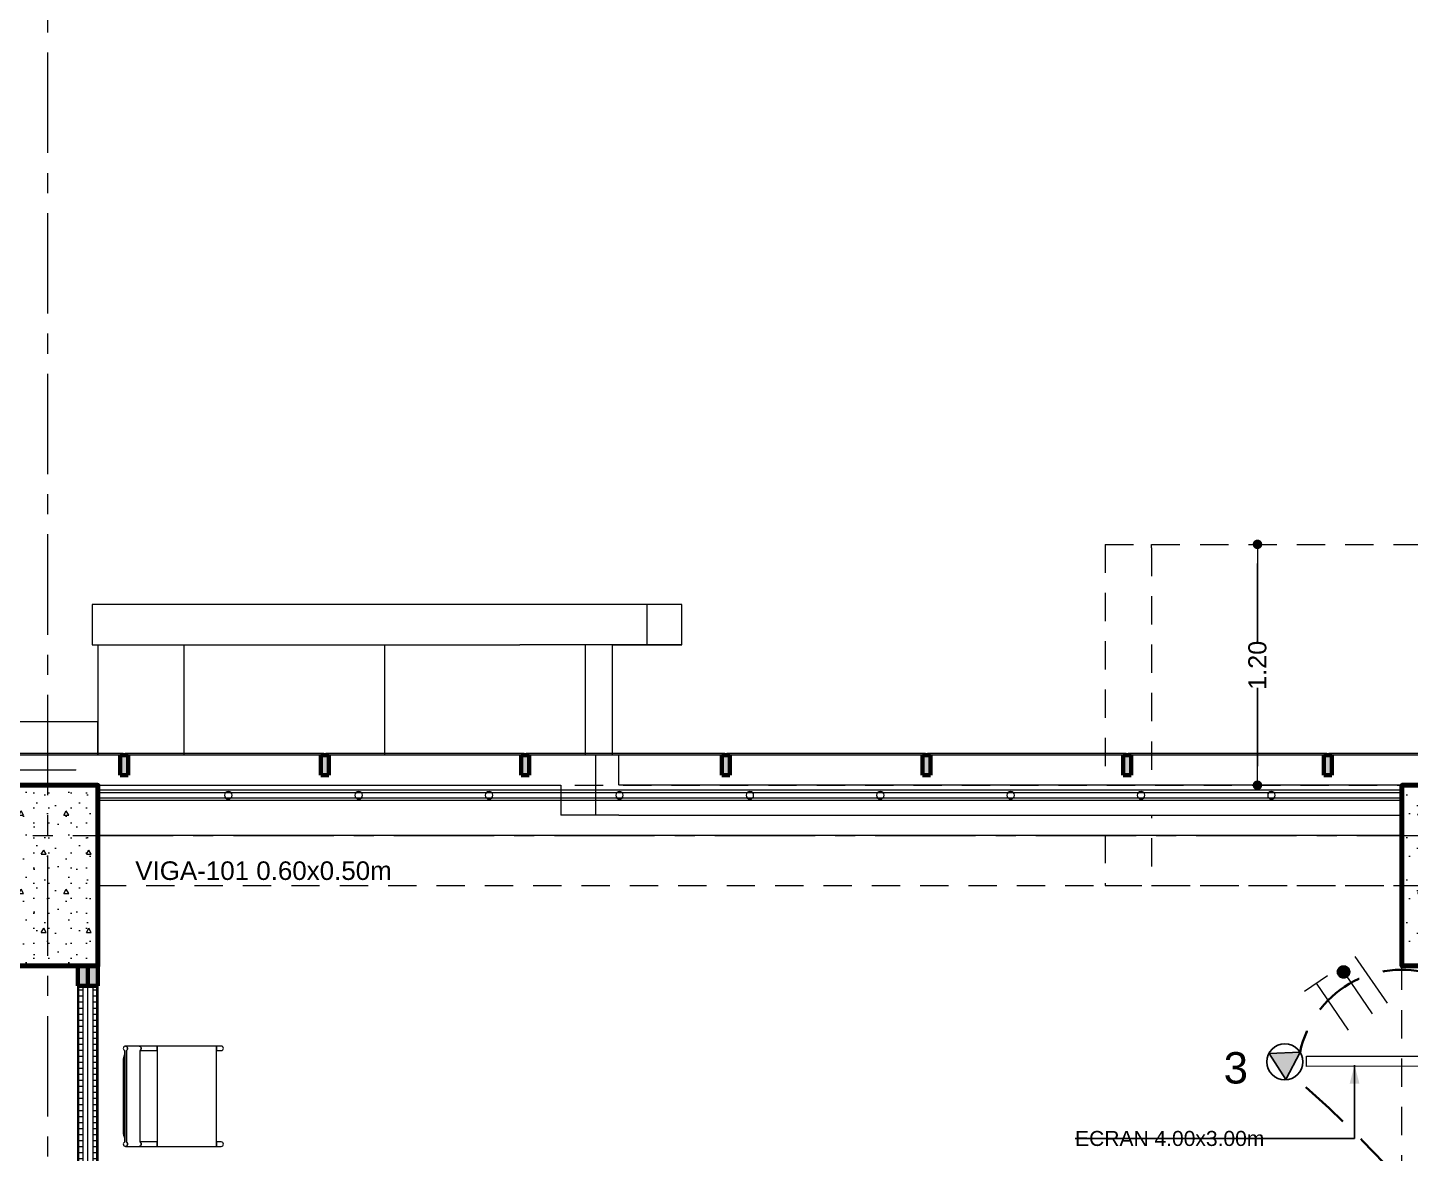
# Model space of a CAD drawing. Header units: inches. Extents: x -19 to 5698, y -728 to 92.
# Drawn here: x 393.22 to 400.11, y 38.07 to 43.67 of the extents above; entities that cross this region are included whole.
import ezdxf

# ---------------------------------------------------------------- set-up
doc = ezdxf.new("R2010")
doc.units = ezdxf.units.IN
doc.header["$MEASUREMENT"] = 0
doc.set_wipeout_variables(frame=1)
doc.header["$PDMODE"] = 1
for name, pattern in [('HIDDEN', [0.375, 0.25, -0.125]), ('Hidden Line', [0.195611, 0.141111, -0.0545]), ('Línea Oculta', [0.195611, 0.141111, -0.0545]), ('Punto & Raya', [0.65, 0.5, -0.075, 0, -0.075]), ('RAYITAS', [0.375, 0.25, -0.125]), ('Wipeout_Contour', [1, 0, -1])]:
    doc.linetypes.add(name, pattern=pattern)
doc.layers.get('0').update_dxf_attribs({"color": 61})
for name, color, linetype, lineweight in [('00 conduct tomacorr', 120, 'HIDDEN', 30), ('00 IE LUZ EMERGENCIA', 253, 'Continuous', 0), ('T-TECHO-E', 150, 'Continuous', 20), ('TOMACORRIENTE', 22, 'RAYITAS', 9)]:
    doc.layers.add(name, color=color, linetype=linetype, lineweight=lineweight)
for name, color, linetype in [('02 _ ARQ _ ALB _ Ejes Generales', 251, 'Continuous'), ('02 _ ARQ _ ALB _ Muros Interiores', 7, 'Continuous'), ('02 _ ARQ _ EQP _ Mobiliario interior', 7, 'Continuous'), ('02 _ ARQ _ ZON _ Espacio.3D', 7, 'Continuous'), ('08 _ STR _ EXT _ 06 Columnas', 7, 'Continuous'), ('08 _ STR _ EXT _ 07 Losa Aligerada', 7, 'Continuous'), ('08 _ STR _ EXT _ 08 Placas Inclinadas', 7, 'Continuous'), ('08 _ STR _ EXT _ 09 Vigas', 251, 'Continuous'), ('Acabado - Muros', 7, 'Continuous'), ('Dibujo 2D - General', 7, 'Continuous'), ('Estructura - 04 MURO', 7, 'Continuous'), ('IE-TOMACORRIENTES', 6, 'Continuous'), ('Interior - Escaleras & Barandillas', 7, 'Continuous'), ('Interior - Mobiliario', 7, 'Continuous'), ('Notas - Etiquetas', 7, 'Continuous')]:
    doc.layers.add(name, color=color, linetype=linetype)
doc.styles.add('Annotative', font='arial.ttf')
doc.styles.add('Estilo_Generado_3', font='arial.ttf')
doc.styles.add('Estilo_Generado_4', font='swisse.ttf')
doc.dimstyles.new('Estilo_Generado__19', dxfattribs={"dimtxt": 0.09, "dimasz": 0.095, "dimexe": 0.18, "dimexo": 0.0625, "dimgap": 0, "dimtad": 3, "dimzin": 0, "dimdsep": 46, "dimtxsty": 'Estilo_Generado_3', "dimblk": 'ARROWHEAD_11', "dimblk1": 'ARROWHEAD_11', "dimblk2": 'ARROWHEAD_11', "dimcen": 0.09, "dimse1": 1, "dimse2": 1, "dimclrd": 175, "dimclre": 175, "dimclrt": 175, "dimadec": 0, "dimazin": 0, "dimtfac": 1, "dimtdec": 4, "dimtmove": 0, "dimatfit": 3, "dimfxl": 1, "dimtolj": 1, "dimtzin": 0, "dimarcsym": 0})
doc.dimstyles.new('Estilo_Generado__8', dxfattribs={"dimtxt": 0.18, "dimasz": 0.0912, "dimexe": 0.18, "dimexo": 0.0625, "dimgap": 0, "dimtad": 0, "dimtih": 1, "dimtoh": 1, "dimdec": 4, "dimzin": 0, "dimdsep": 46, "dimcen": 0.09, "dimadec": 0, "dimazin": 0, "dimtfac": 1, "dimtdec": 4, "dimtmove": 0, "dimatfit": 3, "dimldrblk": 'ARROWHEAD_5', "dimfxl": 1, "dimtolj": 1, "dimtzin": 0, "dimarcsym": 0})
pattern_1 = [(0, (370.00008, 2e-08), (0, 0.3897114), [0.024375, -0.200625]), (0, (370.11258, 0.19486), (0, 0.3897114), [0.024375, -0.200625]), (60, (370.00008, 2e-08), (-0.3375, 0.1948557), [0.024375, -0.200625]), (60, (370.22508, 2e-08), (-0.3375, 0.1948557), [0.024375, -0.200625]), (120, (370.02445, 2e-08), (0.3375, 0.1948557), [0.024375, -0.200625]), (120, (370.24945, 2e-08), (0.3375, 0.1948557), [0.024375, -0.200625]), (0, (370.000076, 0.0375), (0, 0.075), [0, -0.075, 0, -0.1125]), (45, (370.037576, 0.0375), (-0.05303301, 0.05303301), [0, -0.05625, 0, -0.09375])]
pattern_2 = [(0, (370.000076, 2e-08), (0, 0.030000001), [])]

# ---------------------------------------------------------------- blocks, each defined once
blk = doc.blocks.new('ARROWHEAD_11')
at = {"color": 0, "linetype": 'Continuous', "lineweight": 0}
blk.add_line((0, 0), (-1, 0), dxfattribs=at)
at = {"color": 0, "linetype": 'Continuous', "lineweight": 0, "const_width": 0.25, "flags": 128}
blk.add_lwpolyline([(-0.125, 0, 1), (0.125, 0, 1)], format="xyb", close=True, dxfattribs=at)
blk = doc.blocks.new('*D269', base_point=(3216.2361, 0))
at = {"color": 175, "linetype": 'Continuous', "lineweight": -2, "transparency": 16777216}
for p, q in [((399.3503, 41.005), (399.3503, 40.6097)), ((399.3503, 39.995), (399.3503, 40.3847))]:
    blk.add_line(p, q, dxfattribs=at)
at = {"layer": 'Defpoints', "color": 0, "linetype": 'Continuous', "transparency": 16777216}
for p in [(398.5919, 41.1), (399.3503, 39.9), (400.0701, 39.9)]:
    blk.add_point(p, dxfattribs=at)
at = {"color": 175, "linetype": 'Continuous', "lineweight": -2, "transparency": 16777216, "xscale": 0.095, "yscale": 0.095, "zscale": 0.095}
for p, rotation in [((399.3503, 41.1), 90), ((399.3503, 39.9), 270)]:
    blk.add_blockref('ARROWHEAD_11', p, dxfattribs=dict(at, rotation=rotation))
at = {"color": 175, "linetype": 'Continuous', "lineweight": 13, "transparency": 16777216, "insert": (399.3503, 40.4972), "char_height": 0.09, "attachment_point": 5, "rotation": 90, "style": 'Estilo_Generado_3'}
blk.add_mtext('\\A1;1.20', dxfattribs=at)
blk = doc.blocks.new('ARROWHEAD_5')
at = {"linetype": 'Continuous', "lineweight": 0}
blk.add_hatch(color=0, dxfattribs=at).paths.add_polyline_path([(-1, 0.2679), (0, 0), (-1, -0.2679)])
at = {"color": 0, "linetype": 'Continuous', "lineweight": 0}
blk.add_line((0, 0), (-1, 0), dxfattribs=at)
blk = doc.blocks.new('SALD. FUERZA')
blk.add_hatch(color=256).paths.add_polyline_path([(0.1649, 0.0487), (0.0146, 0.0487), (0.0897, 0.1788)])
for p, q in [((0.0146, 0.0487), (0.0897, 0.1788)), ((0.0897, 0.1788), (0.1649, 0.0487)), ((0.1649, 0.0487), (0.0146, 0.0487))]:
    blk.add_line(p, q)
blk.add_circle((0.0897, 0.0906), 0.0882)
blk = doc.blocks.new('a')
at = {"layer": 'TOMACORRIENTE', "ltscale": 0.05}
h = blk.add_hatch(color=4, dxfattribs=at)
edge = h.paths.add_edge_path()
edge.add_arc((0, 0.0752), 0.0211, 0, 360)
at = {"layer": 'TOMACORRIENTE', "color": 4}
for p, q in [((-0.1455, 0.0963), (-0.0515, 0.0963)), ((-0.0985, 0.0963), (-0.0985, -0.0966)), ((0, 0.0963), (0, -0.0963)), ((0.0623, -0.0963), (0.0623, 0.0963))]:
    blk.add_line(p, q, dxfattribs=at)
blk.add_circle((0, 0.0752), 0.0211, dxfattribs=at)
blk = doc.blocks.new('CABLE 3FACE')
at = {"layer": 'T-TECHO-E', "rotation": 59.94170052614085}
blk.add_blockref('a', (0, 0), dxfattribs=at)

msp = doc.modelspace()

# ---------------------------------------------------------------- hatches: boundary and pattern name
at = {"layer": 'Acabado - Muros', "linetype": 'Continuous', "lineweight": 0}
for points in [[(396.7207, 39.95), (396.7207, 40.05), (396.6807, 40.05), (396.6807, 39.95)], [(397.7207, 39.95), (397.7207, 40.05), (397.6807, 40.05), (397.6807, 39.95)], [(398.7207, 39.95), (398.7207, 40.05), (398.6807, 40.05), (398.6807, 39.95)], [(399.7207, 39.95), (399.7207, 40.05), (399.6807, 40.05), (399.6807, 39.95)]]:
    msp.add_hatch(color=254, dxfattribs=at).paths.add_polyline_path(points)
at = {"layer": 'Acabado - Muros', "linetype": 'Continuous', "lineweight": 9}
for points in [[(397.6957, 40.06), (396.7057, 40.06), (396.7057, 40.05), (397.6957, 40.05)], [(398.6957, 40.06), (397.7057, 40.06), (397.7057, 40.05), (398.6957, 40.05)], [(399.6957, 40.06), (398.7057, 40.06), (398.7057, 40.05), (399.6957, 40.05)], [(400.4106, 40.06), (399.7057, 40.06), (399.7057, 40.05), (400.4106, 40.05)]]:
    msp.add_hatch(color=250, dxfattribs=at).paths.add_polyline_path(points)

# ---------------------------------------------------------------- linework, layer by layer
at = {"layer": '00 conduct tomacorr'}
for centre, radius, start, end in [((400.0693, 38.4629, -0.0003), 0.5181, 72.75591, 167.98517), ((395.0415, 33.3044, -0.0001), 6.829, 17.79289, 48.84747)]:
    msp.add_arc(centre, radius, start, end, dxfattribs=at)
at = {"layer": '02 _ ARQ _ ALB _ Ejes Generales', "color": 251, "linetype": 'Punto & Raya', "lineweight": 13, "true_color": 0x636466}
msp.add_line((375.8455, 39.65), (424.5701, 39.65), dxfattribs=at)
at = {"layer": '02 _ ARQ _ EQP _ Mobiliario interior', "color": 175, "linetype": 'Continuous', "lineweight": 13, "flags": 128}
msp.add_lwpolyline([(403.5948, 38.4996), (399.5948, 38.4993), (399.5948, 38.5493), (403.5948, 38.5496)], close=True, dxfattribs=at)
at = {"layer": '02 _ ARQ _ ZON _ Espacio.3D', "color": 254, "linetype": 'Continuous', "lineweight": 0, "flags": 128}
for points in [[(407.0701, 39.4), (406.87, 39.4), (406.87, 39.7505), (405.6791, 39.7505), (405.6775, 40.9), (400.8253, 40.9), (400.8253, 39.9), (400.9701, 39.9), (400.9701, 39.4), (400.5701, 39.4), (400.5701, 39), (400.0701, 39), (400.0701, 39.65), (393.5701, 39.65), (393.57, 30.2), (394.17, 30.1999), (394.17, 29.7499), (400.07, 29.75), (400.0701, 30.6), (400.5701, 30.6), (400.57, 29.75), (407.0697, 29.75)], [(393.07, 30.8002), (393.5201, 30.8001), (393.5201, 39), (393.0701, 39)]]:
    msp.add_lwpolyline(points, dxfattribs=at)
at = {"layer": '08 _ STR _ EXT _ 08 Placas Inclinadas', "color": 251, "linetype": 'Línea Oculta', "lineweight": 13}
for q in [(398.8229, 41.1), (398.8229, 39.4)]:
    msp.add_line((398.8229, 41.083), q, dxfattribs=at)
at = {"layer": '08 _ STR _ EXT _ 08 Placas Inclinadas', "color": 251, "linetype": 'Línea Oculta', "lineweight": 13, "flags": 128}
for points in [[(398.5919, 41.1), (398.8229, 41.1)], [(398.5919, 41.1), (398.5919, 39.4)], [(398.8229, 41.1), (400.4394, 41.1)], [(398.5919, 39.4), (398.8229, 39.4)], [(398.8229, 39.4), (400.4394, 39.4)]]:
    msp.add_lwpolyline(points, dxfattribs=at)
at = {"layer": '08 _ STR _ EXT _ 09 Vigas', "color": 251, "linetype": 'Hidden Line', "lineweight": 13, "true_color": 0x636466}
for p, q in [((393.5701, 30.2), (393.5701, 39.4)), ((393.5701, 39.4), (400.0701, 39.4)), ((400.0701, 30.2), (400.0701, 39.4))]:
    msp.add_line(p, q, dxfattribs=at)
at = {"layer": 'Acabado - Muros', "color": 7, "linetype": 'Continuous', "lineweight": 60}
for p, q in [((396.7207, 40.05), (396.6807, 40.05)), ((396.6807, 40.05), (396.6807, 39.95)), ((396.7207, 40.05), (396.7207, 39.95)), ((397.7207, 40.05), (397.6807, 40.05)), ((397.6807, 40.05), (397.6807, 39.95)), ((397.7207, 40.05), (397.7207, 39.95)), ((398.6807, 40.05), (398.6807, 39.95)), ((398.7207, 40.05), (398.6807, 40.05)), ((398.7207, 40.05), (398.7207, 39.95)), ((399.6807, 40.05), (399.6807, 39.95)), ((399.7207, 40.05), (399.6807, 40.05)), ((399.7207, 40.05), (399.7207, 39.95)), ((396.7207, 39.95), (396.6807, 39.95)), ((397.7207, 39.95), (397.6807, 39.95)), ((398.7207, 39.95), (398.6807, 39.95)), ((399.7207, 39.95), (399.6807, 39.95)), ((393.5201, 39), (393.4701, 39)), ((393.5701, 39), (393.5201, 39))]:
    msp.add_line(p, q, dxfattribs=at)
at = {"layer": 'Acabado - Muros', "color": 7, "linetype": 'Continuous', "lineweight": 13, "flags": 128}
for points in [[(397.6957, 40.06), (397.6957, 40.05), (396.7057, 40.05), (396.7057, 40.06)], [(398.6957, 40.06), (398.6957, 40.05), (397.7057, 40.05), (397.7057, 40.06)], [(399.6957, 40.06), (399.6957, 40.05), (398.7057, 40.05), (398.7057, 40.06)], [(400.4106, 40.06), (400.4106, 40.05), (399.7057, 40.05), (399.7057, 40.06)]]:
    msp.add_lwpolyline(points, close=True, dxfattribs=at)
at = {"layer": 'Estructura - 04 MURO', "color": 7, "linetype": 'Continuous', "lineweight": 13}
msp.add_line((393.57, 39.75), (393.5701, 39.75), dxfattribs=at)
at = {"layer": 'Interior - Mobiliario', "color": 175, "linetype": 'Continuous', "lineweight": 13, "flags": 128}
for points in [[(393.702, 38.1215, 0.726065), (393.7074, 38.1003, 0.726065), (393.7127, 38.1215), (393.7127, 38.5791, 0.726065), (393.7074, 38.6003, 0.726065), (393.702, 38.5791)], [(393.7127, 38.1215, -0.726065), (393.7074, 38.1003), (393.7752, 38.1003, 0.726065), (393.7805, 38.1215), (393.7805, 38.5791, 0.726065), (393.7752, 38.6003), (393.7074, 38.6003, -0.726065), (393.7127, 38.5791)], [(393.7752, 38.6003, -0.726065), (393.7805, 38.5791), (393.7805, 38.5776), (393.8659, 38.5776), (393.8659, 38.6003)], [(394.162, 38.6003), (394.162, 38.5776), (394.1846, 38.5776, 1), (394.1846, 38.6003)], [(393.702, 38.1443), (393.702, 38.5563, 0.111387), (393.696, 38.5297), (393.696, 38.1709, 0.111387)], [(393.7752, 38.1003), (393.8659, 38.1003), (393.8659, 38.123), (393.7805, 38.123), (393.7805, 38.1215, -0.726065)], [(394.162, 38.123), (394.162, 38.1003), (394.1846, 38.1003, 1), (394.1846, 38.123)]]:
    msp.add_lwpolyline(points, format="xyb", close=True, dxfattribs=at)
msp.add_lwpolyline([(394.162, 38.6003), (393.8659, 38.6003), (393.8659, 38.5776), (393.8659, 38.123), (393.8659, 38.1003), (394.162, 38.1003), (394.162, 38.123), (394.162, 38.5776)], close=True, dxfattribs=at)

# ---------------------------------------------------------------- block references
at = {"layer": '00 conduct tomacorr', "xscale": 1.47256122672843, "yscale": 1.47256122672843, "zscale": 1.47256122672843, "rotation": 334.4960578017551}
msp.add_blockref('CABLE 3FACE', (399.842, 38.8785, -0.0005), dxfattribs=at)
at = {"layer": 'IE-TOMACORRIENTES', "xscale": -1.020775000000015, "yscale": 1.020775000000015, "zscale": 1.020775000000015, "rotation": 302.6763337954484}
msp.add_blockref('SALD. FUERZA', (399.4584, 38.3951, 0), dxfattribs=at)

# ---------------------------------------------------------------- texts
at = {"layer": '00 IE LUZ EMERGENCIA', "style": 'Annotative'}
msp.add_attdef('3', (399.1819, 38.4139, 0), '', height=0.1562, dxfattribs=at)
at = {"layer": 'Notas - Etiquetas', "color": 171, "linetype": 'Continuous', "lineweight": 13, "insert": (393.7565, 39.4267), "char_height": 0.0925, "attachment_point": 7, "style": 'Estilo_Generado_4'}
msp.add_mtext('\\A1;{\\pql;\\fSwis721 Ex BT|b0|i0|c0|p34;VIGA-101\\fSwis721 Ex BT|b0|i0|c0|p34; \\fSwis721 Ex BT|b0|i0|c0|p34;0.60\\fSwis721 Ex BT|b0|i0|c0|p34;x\\fSwis721 Ex BT|b0|i0|c0|p34;0.50\\fSwis721 Ex BT|b0|i0|c0|p34;m}', dxfattribs=at)
at = {"layer": 'Notas - Etiquetas', "color": 5, "linetype": 'Continuous', "lineweight": 35, "insert": (398.4412, 38.1396), "char_height": 0.075, "attachment_point": 4, "style": 'Estilo_Generado_4'}
msp.add_mtext('\\A1;{\\pql;\\fSwis721 Ex BT|b0|i0|c0|p34;ECRAN 4.00x3.00m}', dxfattribs=at)

# ---------------------------------------------------------------- leaders
at = {"layer": 'Notas - Etiquetas', "color": 144, "linetype": 'Continuous', "lineweight": 13, "annotation_type": 0, "has_hookline": 1, "hookline_direction": 1, "text_width": 1.0892}
msp.add_leader([(399.8343, 38.5046), (399.8343, 38.1396), (398.4412, 38.1396)], dimstyle='Estilo_Generado__8', dxfattribs=at)

# ---------------------------------------------------------------- next in the draw order: wipeouts: each hides what was drawn before it
at = {"color": 254, "linetype": 'Wipeout_Contour', "lineweight": 0, "ltscale": 12965.354702}
msp.add_wipeout([(396.1353, 40.6), (393.5701, 40.6), (393.5701, 39.9), (396.1353, 39.9)], dxfattribs=at).dxf.layer = 'Dibujo 2D - General'

# ---------------------------------------------------------------- next in the draw order: hatches: boundary and pattern name
at = {"layer": 'Dibujo 2D - General', "linetype": 'Continuous', "lineweight": 13}
h = msp.add_hatch(dxfattribs=at)
h.set_pattern_fill('CEMENTO_PULIDO_Y_BRUÑADO_FA', color=251, style=0, pattern_type=2)
h.set_pattern_definition([(0, (370.0001, 2e-08), (0, 1), []), (90, (370.0001, 2e-08), (-1, 0), [])])
h.paths.add_polyline_path([(396.1353, 40.6), (393.5701, 40.6), (393.5701, 39.9), (396.1353, 39.9)])

# ---------------------------------------------------------------- next in the draw order: linework, layer by layer
at = {"layer": '08 _ STR _ EXT _ 07 Losa Aligerada', "color": 7, "linetype": 'Continuous', "lineweight": 18, "flags": 128}
msp.add_lwpolyline([(421.5701, 26.75), (421.5701, 29.7), (421.5701, 35.2005), (421.5701, 39.9), (413.6701, 39.9), (405.926, 39.9), (405.926, 40.9), (401.2189, 40.9), (401.2189, 39.9), (396.1353, 39.9), (396.1353, 40.6), (396.4817, 40.6), (396.4817, 40.8), (393.5701, 40.8), (393.5701, 39.9), (392.5702, 39.9)], dxfattribs=at)
at = {"layer": 'Dibujo 2D - General', "color": 251, "linetype": 'Continuous', "lineweight": 13, "flags": 128}
msp.add_lwpolyline([(396.1353, 40.6), (393.5701, 40.6), (393.5701, 39.9), (396.1353, 39.9)], close=True, dxfattribs=at)

# ---------------------------------------------------------------- next in the draw order: wipeouts: each hides what was drawn before it
at = {"color": 254, "linetype": 'Wipeout_Contour', "lineweight": 0, "ltscale": 9728.22595}
msp.add_wipeout([(396.0516, 40.05), (396.0516, 39.99), (396.1671, 40.05)], dxfattribs=at).dxf.layer = '02 _ ARQ _ ALB _ Muros Interiores'
at = {"color": 254, "linetype": 'Wipeout_Contour', "lineweight": 0, "ltscale": 12974.790648}
msp.add_wipeout([(396.1671, 39.75), (398.2671, 39.75), (398.2671, 39.9), (396.1671, 39.9)], dxfattribs=at).dxf.layer = '02 _ ARQ _ ALB _ Muros Interiores'
at = {"color": 254, "linetype": 'Wipeout_Contour', "lineweight": 0, "ltscale": 9729.082625}
msp.add_wipeout([(396.3085, 40.8), (396.3085, 40.7571), (396.4817, 40.8)], dxfattribs=at).dxf.layer = '08 _ STR _ EXT _ 08 Placas Inclinadas'
at = {"color": 254, "linetype": 'Wipeout_Contour', "lineweight": 0, "ltscale": 12957.903041}
msp.add_wipeout([(393.5701, 40.216), (392.4201, 40.216), (392.4201, 39.9749), (393.4625, 39.9749)], dxfattribs=at).dxf.layer = '08 _ STR _ EXT _ 08 Placas Inclinadas'
at = {"color": 254, "linetype": 'Wipeout_Contour', "lineweight": 0, "ltscale": 19440.337085}
msp.add_wipeout([(393.5201, 38.9), (393.5201, 37.9748), (393.5371, 37.9748), (393.5371, 37.9913), (393.5701, 37.9913), (393.5701, 38.9)], dxfattribs=at).dxf.layer = 'Acabado - Muros'

# ---------------------------------------------------------------- next in the draw order: linework, layer by layer
at = {"layer": '02 _ ARQ _ ALB _ Muros Interiores', "color": 7, "linetype": 'Continuous', "lineweight": 13, "flags": 128}
for points in [[(398.2671, 39.9), (396.1671, 39.9)], [(396.1671, 39.75), (398.2671, 39.75)]]:
    msp.add_lwpolyline(points, dxfattribs=at)
at = {"layer": '08 _ STR _ EXT _ 08 Placas Inclinadas', "color": 7, "linetype": 'Continuous', "lineweight": 13, "flags": 128}
msp.add_lwpolyline([(393.5701, 40.216), (392.4201, 40.216)], dxfattribs=at)
at = {"layer": 'Acabado - Muros', "color": 251, "linetype": 'Continuous', "lineweight": 13, "flags": 128}
for points in [[(393.5201, 35.8248), (393.5201, 37.9748), (393.5201, 38.9)], [(393.5701, 37.9913), (393.5701, 38.9)]]:
    msp.add_lwpolyline(points, dxfattribs=at)
at = {"layer": 'Interior - Escaleras & Barandillas', "color": 161, "linetype": 'Continuous', "lineweight": 13, "flags": 128}
for points in [[(396.8201, 39.8313, 1), (396.8201, 39.8688, 1)], [(397.4701, 39.8313, 1), (397.4701, 39.8688, 1)], [(398.1201, 39.8313, 1), (398.1201, 39.8688, 1)]]:
    msp.add_lwpolyline(points, format="xyb", close=True, dxfattribs=at)

# ---------------------------------------------------------------- next in the draw order: wipeouts: each hides what was drawn before it
at = {"color": 254, "linetype": 'Wipeout_Contour', "lineweight": 0, "ltscale": 12969.941687}
msp.add_wipeout([(395.6734, 40.6), (396.3085, 40.7571), (396.3085, 40.8), (395.6734, 40.8)], dxfattribs=at).dxf.layer = '08 _ STR _ EXT _ 08 Placas Inclinadas'
at = {"color": 254, "linetype": 'Wipeout_Contour', "lineweight": 0, "ltscale": 19436.516859}
msp.add_wipeout([(392.4201, 39.7678), (392.6701, 39.7678), (392.6701, 39.9), (393.429, 39.9), (393.4625, 39.9749), (392.4201, 39.9749)], dxfattribs=at).dxf.layer = '08 _ STR _ EXT _ 08 Placas Inclinadas'

# ---------------------------------------------------------------- next in the draw order: linework, layer by layer
at = {"layer": '02 _ ARQ _ ALB _ Ejes Generales', "color": 251, "linetype": 'Punto & Raya', "lineweight": 13, "true_color": 0x636466}
msp.add_line((393.3201, 3.05), (393.3201, 44.9), dxfattribs=at)
at = {"layer": '08 _ STR _ EXT _ 08 Placas Inclinadas', "color": 7, "linetype": 'Continuous', "lineweight": 13}
msp.add_line((393.4625, 39.9749), (392.4201, 39.9749), dxfattribs=at)

# ---------------------------------------------------------------- next in the draw order: wipeouts: each hides what was drawn before it
at = {"color": 254, "linetype": 'Wipeout_Contour', "lineweight": 0, "ltscale": 12982.59599}
msp.add_wipeout([(398.2671, 39.75), (400.0701, 39.75), (400.0701, 39.9), (398.2671, 39.9)], dxfattribs=at).dxf.layer = '02 _ ARQ _ ALB _ Muros Interiores'
at = {"color": 254, "linetype": 'Wipeout_Contour', "lineweight": 0, "ltscale": 12971.543078}
msp.add_wipeout([(396.4817, 40.6), (396.4817, 40.8), (396.3085, 40.7571), (396.3085, 40.6)], dxfattribs=at).dxf.layer = '08 _ STR _ EXT _ 08 Placas Inclinadas'
at = {"color": 254, "linetype": 'Wipeout_Contour', "lineweight": 0, "ltscale": 12960.077036}
msp.add_wipeout([(393.5651, 38.9), (393.5451, 38.9), (393.5451, 37.9913), (393.5651, 37.9913)], dxfattribs=at).dxf.layer = 'Acabado - Muros'

# ---------------------------------------------------------------- next in the draw order: hatches: boundary and pattern name
at = {"layer": '08 _ STR _ EXT _ 06 Columnas', "linetype": 'Continuous', "lineweight": 9}
h = msp.add_hatch(dxfattribs=at)
h.set_pattern_fill('HORMIGÓN_EN_MASA_0002', style=0, pattern_type=2)
h.set_pattern_definition(pattern_1)
h.paths.add_polyline_path([(400.4394, 39.9), (400.0701, 39.9), (400.0701, 39), (400.5701, 39), (400.5701, 39.4), (400.9701, 39.4), (400.9701, 39.9), (400.6704, 39.9), (400.6704, 39.4), (400.4394, 39.4)])
at = {"layer": 'Acabado - Muros', "linetype": 'Continuous', "lineweight": 0}
msp.add_hatch(color=254, dxfattribs=at).paths.add_polyline_path([(393.5701, 38.9), (393.5701, 39), (393.5201, 39), (393.5201, 38.9)])
h = msp.add_hatch(dxfattribs=at)
h.set_pattern_fill('CONTRACHAPADO_0002', color=254, style=0, pattern_type=2)
h.set_pattern_definition(pattern_2)
h.paths.add_polyline_path([(393.5651, 38.9), (393.5451, 38.9), (393.5451, 37.9913), (393.5651, 37.9913)])

# ---------------------------------------------------------------- next in the draw order: linework, layer by layer
at = {"layer": '02 _ ARQ _ ALB _ Muros Interiores', "color": 7, "linetype": 'Continuous', "lineweight": 13, "flags": 128}
for points in [[(400.0701, 39.9), (398.2671, 39.9)], [(398.2671, 39.75), (400.0701, 39.75)]]:
    msp.add_lwpolyline(points, dxfattribs=at)
at = {"layer": '08 _ STR _ EXT _ 06 Columnas', "color": 7, "linetype": 'Continuous', "lineweight": 80, "flags": 128}
msp.add_lwpolyline([(400.4394, 39.9), (400.0701, 39.9), (400.0701, 39), (400.5701, 39), (400.5701, 39.4), (400.9701, 39.4), (400.9701, 39.9), (400.6704, 39.9)], dxfattribs=at)
at = {"layer": '08 _ STR _ EXT _ 08 Placas Inclinadas', "color": 7, "linetype": 'Continuous', "lineweight": 13, "flags": 128}
for points in [[(396.3085, 40.8), (395.6734, 40.8)], [(396.4817, 40.8), (396.3085, 40.8)], [(396.4817, 40.6), (396.4817, 40.8)]]:
    msp.add_lwpolyline(points, dxfattribs=at)
at = {"layer": '08 _ STR _ EXT _ 09 Vigas', "color": 251, "linetype": 'Hidden Line', "lineweight": 13, "true_color": 0x636466}
msp.add_line((400.5701, 39.9), (400.0701, 39.9), dxfattribs=at)
at = {"layer": 'Acabado - Muros', "color": 7, "linetype": 'Continuous', "lineweight": 60}
for p, q in [((393.5201, 39), (393.5201, 38.9)), ((393.5701, 39), (393.5701, 38.9)), ((393.5701, 38.9), (393.5201, 38.9))]:
    msp.add_line(p, q, dxfattribs=at)
at = {"layer": 'Acabado - Muros', "color": 7, "linetype": 'Continuous', "lineweight": 13, "flags": 128}
msp.add_lwpolyline([(393.5651, 38.9), (393.5451, 38.9), (393.5451, 37.9913), (393.5651, 37.9913)], close=True, dxfattribs=at)
at = {"layer": 'Interior - Escaleras & Barandillas', "color": 161, "linetype": 'Continuous', "lineweight": 13, "flags": 128}
for points in [[(398.7701, 39.8313, 1), (398.7701, 39.8688, 1)], [(399.4201, 39.8313, 1), (399.4201, 39.8688, 1)]]:
    msp.add_lwpolyline(points, format="xyb", close=True, dxfattribs=at)

# ---------------------------------------------------------------- next in the draw order: dimensions: what is measured, and where the dimension line sits
at = {"color": 175, "linetype": 'Continuous', "lineweight": 13}
dim = msp.add_linear_dim(base=(399.3503, 39.9), p1=(398.5919, 41.1), p2=(400.0701, 39.9), angle=270, dimstyle='Estilo_Generado__19', dxfattribs=at)
dim.commit()
dim.dimension.update_dxf_attribs({"geometry": '*D269', "text_midpoint": (399.3503, 40.4972), "dimtype": 160, "text_rotation": 90})

# ---------------------------------------------------------------- next in the draw order: wipeouts: each hides what was drawn before it
at = {"color": 254, "linetype": 'Wipeout_Contour', "lineweight": 0, "ltscale": 9727.256887}
msp.add_wipeout([(396.3085, 40.6), (396.3085, 40.7571), (395.6734, 40.6)], dxfattribs=at).dxf.layer = '08 _ STR _ EXT _ 08 Placas Inclinadas'
at = {"color": 254, "linetype": 'Wipeout_Contour', "lineweight": 0, "ltscale": 9719.512145}
msp.add_wipeout([(393.5701, 40.216), (393.429, 39.9), (393.5701, 39.9)], dxfattribs=at).dxf.layer = '08 _ STR _ EXT _ 08 Placas Inclinadas'

# ---------------------------------------------------------------- next in the draw order: linework, layer by layer
at = {"layer": '08 _ STR _ EXT _ 08 Placas Inclinadas', "color": 7, "linetype": 'Continuous', "lineweight": 13}
for p, q in [((396.3085, 40.7571), (396.3085, 40.8)), ((396.3085, 40.6), (396.3085, 40.7571))]:
    msp.add_line(p, q, dxfattribs=at)
at = {"layer": '08 _ STR _ EXT _ 08 Placas Inclinadas', "color": 7, "linetype": 'Continuous', "lineweight": 13, "flags": 128}
for points in [[(396.3085, 40.6), (395.6734, 40.6)], [(396.4817, 40.6), (396.3085, 40.6)], [(393.5701, 40.05), (393.5701, 40.216)]]:
    msp.add_lwpolyline(points, dxfattribs=at)
at = {"layer": 'Estructura - 04 MURO', "color": 7, "linetype": 'Continuous', "lineweight": 80}
msp.add_line((393.5701, 39.75), (393.5701, 39.9), dxfattribs=at)

# ---------------------------------------------------------------- next in the draw order: wipeouts: each hides what was drawn before it
at = {"color": 254, "linetype": 'Wipeout_Contour', "lineweight": 0, "ltscale": 19439.429126}
msp.add_wipeout([(393.4701, 38.9), (393.4701, 37.9913), (393.5031, 37.9913), (393.5031, 37.9748), (393.5201, 37.9748), (393.5201, 38.9)], dxfattribs=at).dxf.layer = 'Acabado - Muros'

# ---------------------------------------------------------------- next in the draw order: linework, layer by layer
at = {"layer": 'Acabado - Muros', "color": 251, "linetype": 'Continuous', "lineweight": 13, "flags": 128}
for points in [[(393.4701, 37.9913), (393.4701, 38.9)], [(393.5201, 35.8248), (393.5201, 37.9748), (393.5201, 38.9)]]:
    msp.add_lwpolyline(points, dxfattribs=at)

# ---------------------------------------------------------------- next in the draw order: wipeouts: each hides what was drawn before it
at = {"color": 254, "linetype": 'Wipeout_Contour', "lineweight": 0, "ltscale": 12964.82729}
msp.add_wipeout([(395.8784, 40.05), (393.5701, 40.05), (393.5701, 39.9), (395.8784, 39.9)], dxfattribs=at).dxf.layer = '02 _ ARQ _ ALB _ Muros Interiores'
at = {"color": 254, "linetype": 'Wipeout_Contour', "lineweight": 0, "ltscale": 12964.395618}
msp.add_wipeout([(395.6734, 40.8), (393.5412, 40.8), (393.5412, 40.6), (395.6734, 40.6)], dxfattribs=at).dxf.layer = '08 _ STR _ EXT _ 08 Placas Inclinadas'

# ---------------------------------------------------------------- next in the draw order: hatches: boundary and pattern name
at = {"layer": '08 _ STR _ EXT _ 06 Columnas', "linetype": 'Continuous', "lineweight": 9}
h = msp.add_hatch(dxfattribs=at)
h.set_pattern_fill('HORMIGÓN_EN_MASA_0002', style=0, pattern_type=2)
h.set_pattern_definition(pattern_1)
h.paths.add_polyline_path([(392.6701, 39.9), (392.6701, 39.4), (393.0701, 39.4), (393.0701, 39), (393.5701, 39), (393.5701, 39.9)])
at = {"layer": 'Acabado - Muros', "linetype": 'Continuous', "lineweight": 9}
for points in [[(393.6957, 40.06), (392.7057, 40.06), (392.7057, 40.05), (393.6957, 40.05)], [(394.6957, 40.06), (393.7057, 40.06), (393.7057, 40.05), (394.6957, 40.05)], [(395.6957, 40.06), (394.7057, 40.06), (394.7057, 40.05), (395.6957, 40.05)]]:
    msp.add_hatch(color=250, dxfattribs=at).paths.add_polyline_path(points)
at = {"layer": 'Acabado - Muros', "linetype": 'Continuous', "lineweight": 0}
for points in [[(393.7207, 39.95), (393.7207, 40.05), (393.6807, 40.05), (393.6807, 39.95)], [(394.7207, 39.95), (394.7207, 40.05), (394.6807, 40.05), (394.6807, 39.95)], [(395.7207, 39.95), (395.7207, 40.05), (395.6807, 40.05), (395.6807, 39.95)]]:
    msp.add_hatch(color=254, dxfattribs=at).paths.add_polyline_path(points)

# ---------------------------------------------------------------- next in the draw order: linework, layer by layer
at = {"layer": '02 _ ARQ _ ALB _ Muros Interiores', "color": 7, "linetype": 'Continuous', "lineweight": 13, "flags": 128}
for points in [[(395.8784, 40.05), (393.5701, 40.05)], [(393.5701, 39.9), (395.8784, 39.9)]]:
    msp.add_lwpolyline(points, dxfattribs=at)
at = {"layer": '08 _ STR _ EXT _ 06 Columnas', "color": 7, "linetype": 'Continuous', "lineweight": 80, "flags": 128}
msp.add_lwpolyline([(392.6701, 39.9), (393.5701, 39.9), (393.5701, 39), (393.0701, 39), (393.0701, 39.4), (392.6701, 39.4)], close=True, dxfattribs=at)
at = {"layer": '08 _ STR _ EXT _ 08 Placas Inclinadas', "color": 7, "linetype": 'Continuous', "lineweight": 13, "flags": 128}
for points in [[(395.6734, 40.8), (393.5412, 40.8)], [(393.5412, 40.8), (393.5412, 40.6)], [(393.5412, 40.6), (395.6734, 40.6)]]:
    msp.add_lwpolyline(points, dxfattribs=at)
at = {"layer": '08 _ STR _ EXT _ 09 Vigas', "color": 251, "linetype": 'Hidden Line', "lineweight": 13, "true_color": 0x636466}
msp.add_line((393.5701, 39.9), (393.0701, 39.9), dxfattribs=at)
at = {"layer": 'Acabado - Muros', "color": 7, "linetype": 'Continuous', "lineweight": 60}
for p, q in [((393.7207, 40.05), (393.6807, 40.05)), ((393.6807, 40.05), (393.6807, 39.95)), ((393.7207, 40.05), (393.7207, 39.95)), ((394.7207, 40.05), (394.6807, 40.05)), ((394.6807, 40.05), (394.6807, 39.95)), ((394.7207, 40.05), (394.7207, 39.95)), ((395.6807, 40.05), (395.6807, 39.95)), ((395.7207, 40.05), (395.6807, 40.05)), ((395.7207, 40.05), (395.7207, 39.95)), ((393.7207, 39.95), (393.6807, 39.95)), ((394.7207, 39.95), (394.6807, 39.95)), ((395.7207, 39.95), (395.6807, 39.95))]:
    msp.add_line(p, q, dxfattribs=at)
at = {"layer": 'Acabado - Muros', "color": 7, "linetype": 'Continuous', "lineweight": 13, "flags": 128}
for points in [[(393.6957, 40.06), (393.6957, 40.05), (392.7057, 40.05), (392.7057, 40.06)], [(394.6957, 40.06), (394.6957, 40.05), (393.7057, 40.05), (393.7057, 40.06)], [(395.6957, 40.06), (395.6957, 40.05), (394.7057, 40.05), (394.7057, 40.06)]]:
    msp.add_lwpolyline(points, close=True, dxfattribs=at)
at = {"layer": 'Interior - Escaleras & Barandillas', "color": 161, "linetype": 'Continuous', "lineweight": 13, "flags": 128}
for points in [[(394.2201, 39.8313, 1), (394.2201, 39.8688, 1)], [(394.8701, 39.8313, 1), (394.8701, 39.8688, 1)], [(395.5201, 39.8313, 1), (395.5201, 39.8688, 1)]]:
    msp.add_lwpolyline(points, format="xyb", close=True, dxfattribs=at)

# ---------------------------------------------------------------- next in the draw order: wipeouts: each hides what was drawn before it
at = {"color": 254, "linetype": 'Wipeout_Contour', "lineweight": 0, "ltscale": 12959.797055}
msp.add_wipeout([(393.4751, 38.9), (393.4751, 37.9913), (393.4951, 37.9913), (393.4951, 38.9)], dxfattribs=at).dxf.layer = 'Acabado - Muros'

# ---------------------------------------------------------------- next in the draw order: hatches: boundary and pattern name
at = {"layer": 'Acabado - Muros', "linetype": 'Continuous', "lineweight": 0}
msp.add_hatch(color=254, dxfattribs=at).paths.add_polyline_path([(393.4701, 38.9), (393.5201, 38.9), (393.5201, 39), (393.4701, 39)])
h = msp.add_hatch(dxfattribs=at)
h.set_pattern_fill('CONTRACHAPADO_0002', color=254, style=0, pattern_type=2)
h.set_pattern_definition(pattern_2)
h.paths.add_polyline_path([(393.4751, 38.9), (393.4751, 37.9913), (393.4951, 37.9913), (393.4951, 38.9)])

# ---------------------------------------------------------------- next in the draw order: linework, layer by layer
at = {"layer": 'Acabado - Muros', "color": 7, "linetype": 'Continuous', "lineweight": 60}
for p, q in [((393.4701, 39), (393.4701, 38.9)), ((393.5201, 39), (393.5201, 38.9)), ((393.5201, 38.9), (393.4701, 38.9))]:
    msp.add_line(p, q, dxfattribs=at)
at = {"layer": 'Acabado - Muros', "color": 7, "linetype": 'Continuous', "lineweight": 13, "flags": 128}
msp.add_lwpolyline([(393.4751, 38.9), (393.4951, 38.9), (393.4951, 37.9913), (393.4751, 37.9913)], close=True, dxfattribs=at)

# ---------------------------------------------------------------- next in the draw order: wipeouts: each hides what was drawn before it
at = {"color": 254, "linetype": 'Wipeout_Contour', "lineweight": 0, "ltscale": 12969.798521}
msp.add_wipeout([(395.8784, 39.9), (396.0516, 39.99), (396.0516, 40.05), (395.8784, 40.05)], dxfattribs=at).dxf.layer = '02 _ ARQ _ ALB _ Muros Interiores'

# ---------------------------------------------------------------- next in the draw order: wipeouts: each hides what was drawn before it
at = {"color": 254, "linetype": 'Wipeout_Contour', "lineweight": 0, "ltscale": 12970.360446}
msp.add_wipeout([(396.1671, 39.75), (396.1671, 40.05), (396.0516, 39.99), (396.0516, 39.75)], dxfattribs=at).dxf.layer = '02 _ ARQ _ ALB _ Muros Interiores'

# ---------------------------------------------------------------- next in the draw order: hatches: boundary and pattern name
at = {"layer": 'Acabado - Muros', "linetype": 'Continuous', "lineweight": 9}
msp.add_hatch(color=250, dxfattribs=at).paths.add_polyline_path([(396.6957, 40.06), (395.7057, 40.06), (395.7057, 40.05), (396.6957, 40.05)])

# ---------------------------------------------------------------- next in the draw order: linework, layer by layer
at = {"layer": '02 _ ARQ _ ALB _ Muros Interiores', "color": 7, "linetype": 'Continuous', "lineweight": 13, "flags": 128}
for points in [[(396.0516, 40.05), (395.8784, 40.05)], [(396.1671, 40.05), (396.0516, 40.05)], [(396.1671, 39.9), (396.1671, 40.05)]]:
    msp.add_lwpolyline(points, dxfattribs=at)
at = {"layer": 'Acabado - Muros', "color": 7, "linetype": 'Continuous', "lineweight": 13, "flags": 128}
msp.add_lwpolyline([(396.6957, 40.06), (396.6957, 40.05), (395.7057, 40.05), (395.7057, 40.06)], close=True, dxfattribs=at)
at = {"layer": 'Interior - Escaleras & Barandillas', "color": 161, "linetype": 'Continuous', "lineweight": 13, "flags": 128}
msp.add_lwpolyline([(396.1701, 39.8313, 1), (396.1701, 39.8688, 1)], format="xyb", close=True, dxfattribs=at)

# ---------------------------------------------------------------- next in the draw order: wipeouts: each hides what was drawn before it
at = {"color": 254, "linetype": 'Wipeout_Contour', "lineweight": 0, "ltscale": 12969.782667}
msp.add_wipeout([(395.8784, 39.9), (395.8784, 39.75), (396.0516, 39.75), (396.0516, 39.9)], dxfattribs=at).dxf.layer = '02 _ ARQ _ ALB _ Muros Interiores'

# ---------------------------------------------------------------- next in the draw order: linework, layer by layer
at = {"layer": '02 _ ARQ _ ALB _ Muros Interiores', "color": 7, "linetype": 'Continuous', "lineweight": 13, "flags": 128}
for points in [[(396.0516, 39.75), (395.8784, 39.75)], [(396.1671, 39.75), (396.0516, 39.75)]]:
    msp.add_lwpolyline(points, dxfattribs=at)
at = {"layer": 'Interior - Escaleras & Barandillas', "color": 161, "linetype": 'Continuous', "lineweight": 13, "flags": 128}
msp.add_lwpolyline([(393.5701, 39.8625), (393.5701, 39.8375), (400.0701, 39.8375), (400.0701, 39.8625)], close=True, dxfattribs=at)
msp.add_lwpolyline([(393.5701, 39.8625), (393.5701, 39.8375), (400.0701, 39.8375), (400.0701, 39.8625)], close=True, dxfattribs=at)
msp.add_lwpolyline([(393.5701, 39.8625), (393.5701, 39.8375), (400.0701, 39.8375), (400.0701, 39.8625)], close=True, dxfattribs=at)

# ---------------------------------------------------------------- next in the draw order: wipeouts: each hides what was drawn before it
at = {"color": 254, "linetype": 'Wipeout_Contour', "lineweight": 0, "ltscale": 9726.921341}
msp.add_wipeout([(396.0516, 39.99), (395.8784, 39.9), (396.0516, 39.9)], dxfattribs=at).dxf.layer = '02 _ ARQ _ ALB _ Muros Interiores'

# ---------------------------------------------------------------- next in the draw order: linework, layer by layer
at = {"layer": '02 _ ARQ _ ALB _ Muros Interiores', "color": 7, "linetype": 'Continuous', "lineweight": 13}
for p, q in [((396.0516, 39.99), (396.0516, 40.05)), ((396.0516, 39.9), (396.0516, 39.99)), ((396.0516, 39.75), (396.0516, 39.9))]:
    msp.add_line(p, q, dxfattribs=at)
at = {"layer": '02 _ ARQ _ ALB _ Muros Interiores', "color": 7, "linetype": 'Continuous', "lineweight": 13, "flags": 128}
msp.add_lwpolyline([(395.8784, 39.9), (395.8784, 39.75)], dxfattribs=at)
at = {"layer": '08 _ STR _ EXT _ 09 Vigas', "color": 251, "linetype": 'Hidden Line', "lineweight": 13, "true_color": 0x636466}
msp.add_line((379.07, 39.9), (421.5701, 39.9), dxfattribs=at)
at = {"layer": 'Interior - Escaleras & Barandillas', "color": 161, "linetype": 'Continuous', "lineweight": 13, "flags": 128}
msp.add_lwpolyline([(393.5701, 39.875), (393.5701, 39.825), (400.0701, 39.825), (400.0701, 39.875)], close=True, dxfattribs=at)

doc.saveas('drawing.dxf')
